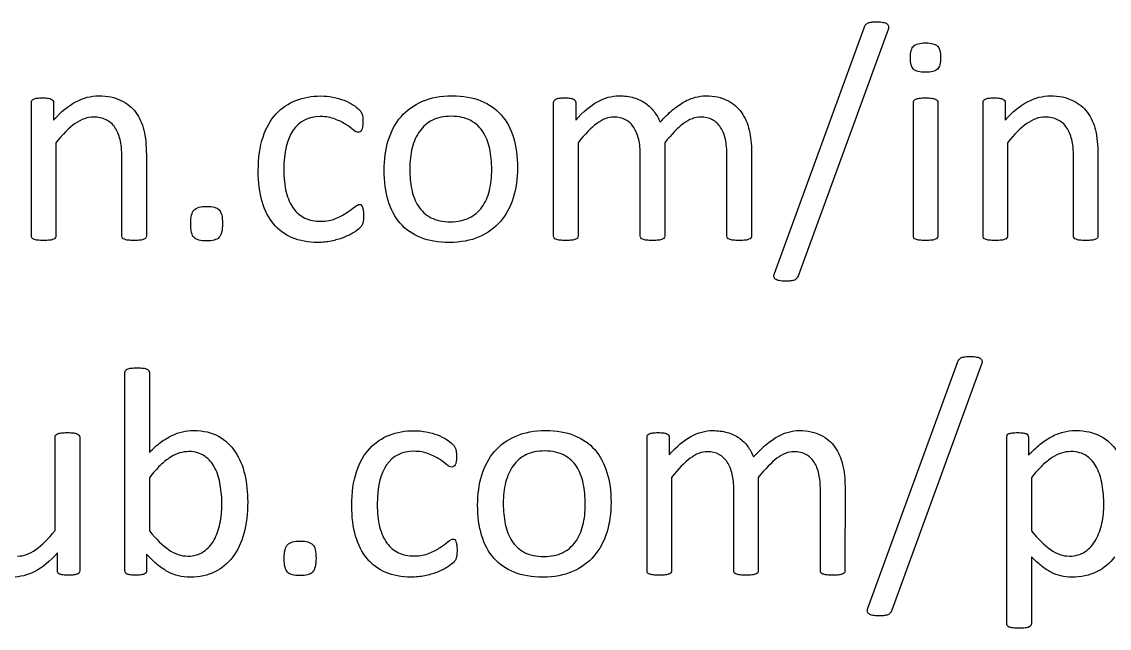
# Model space of a CAD drawing. Header units: millimetres. Extents: x 17.6 to 67.9, y 12.5 to 44.1.
# Drawn here: x 35.85 to 48.48, y 12.52 to 19.57 of the extents above; entities that cross this region are included whole.
import ezdxf

# ---------------------------------------------------------------- set-up
doc = ezdxf.new("R2010")
doc.units = ezdxf.units.MM
doc.layers.get('0').update_dxf_attribs({"linetype": 'CONTINUOUS'})

msp = doc.modelspace()

# ---------------------------------------------------------------- linework, layer by layer
at = {"color": 7}
for points in [[(44.59163, 16.640785), (45.633768, 19.498483)], [(45.911099, 19.477819), (44.868963, 16.620123)], [(35.958331, 17.078316), (35.958331, 18.628605)], [(36.214961, 18.628605), (36.214961, 18.423621)], [(42.025169, 17.078318), (42.025169, 18.62861)], [(42.281799, 18.62861), (42.281799, 18.423627)], [(46.205696, 17.078318), (46.205696, 18.62861)], [(46.489877, 18.62861), (46.489877, 17.078318)], [(47.015335, 17.078318), (47.015335, 18.62861)], [(47.271965, 18.62861), (47.271965, 18.423627)], [(36.242512, 18.161795), (36.242512, 17.078316)], [(42.30935, 18.1618), (42.30935, 17.078318)], [(43.316994, 18.1618), (43.316994, 17.078318)], [(47.299518, 18.1618), (47.299518, 17.078318)], [(37.009037, 17.078316), (37.009037, 17.986096)], [(37.293273, 18.023992), (37.293218, 17.078316)], [(43.032813, 17.078318), (43.032813, 18.02055)], [(44.03874, 17.078318), (44.03874, 18.02055)], [(44.324736, 18.058454), (44.324641, 17.078318)], [(48.066045, 17.078318), (48.066045, 17.986101)], [(48.350277, 18.023995), (48.350224, 17.078318)], [(45.678054, 12.750767), (46.720192, 15.608468)], [(46.997526, 15.587804), (45.955387, 12.730105)], [(37.044708, 13.1883), (37.044708, 15.48962)], [(37.328889, 15.48962), (37.328889, 14.561168)], [(36.233336, 13.655107), (36.233336, 14.738589)], [(36.519261, 14.738589), (36.519295, 13.1883)], [(43.111593, 13.188303), (43.111593, 14.738592)], [(43.368223, 14.738592), (43.368223, 14.533609)], [(47.292121, 12.573358), (47.292121, 14.738597)], [(47.541855, 14.738597), (47.541855, 14.530169)], [(37.328894, 14.268332), (37.328894, 13.64994)], [(43.395774, 14.271782), (43.395774, 13.188303)], [(44.403418, 14.271782), (44.403418, 13.188303)], [(45.411161, 14.168439), (45.411065, 13.188303)], [(47.576304, 14.268337), (47.576304, 13.651668)], [(44.119237, 13.188303), (44.119237, 14.130534)], [(45.125165, 13.188303), (45.125165, 14.130534)], [(36.260946, 13.1883), (36.260946, 13.393281)], [(37.296162, 13.377782), (37.296162, 13.1883)], [(47.576302, 13.348503), (47.576302, 12.573358)]]:
    msp.add_lwpolyline(points, dxfattribs=at)
for points in [[(46.522606, 19.152263)], [(41.306751, 17.85174)], [(41.606468, 17.870684)], [(39.816745, 17.314297)], [(38.178606, 17.223008)], [(38.171208, 13.951385)], [(38.470934, 13.984119)], [(42.393167, 13.961725)], [(42.69289, 13.980669)], [(48.418618, 13.954835)], [(40.903166, 13.424282)], [(39.26503, 13.332993)]]:
    msp.add_lwpolyline(points, close=True, dxfattribs=at)
for points in [[(45.633768, 19.498483), (45.638354, 19.513406), (45.644095, 19.524889), (45.650992, 19.532934)], [(45.650992, 19.532934), (45.659036, 19.542124), (45.668222, 19.549012), (45.678551, 19.553598)], [(45.678551, 19.553598), (45.690034, 19.559349), (45.704389, 19.562797), (45.721615, 19.563944)], [(45.721615, 19.563944), (45.738848, 19.566237), (45.759519, 19.567383), (45.783628, 19.567383)], [(45.783628, 19.567383), (45.812337, 19.567383), (45.835878, 19.56509), (45.85425, 19.560504)], [(45.85425, 19.560504), (45.872625, 19.557064), (45.886979, 19.551896), (45.897314, 19.544999)], [(45.897314, 19.544999), (45.90765, 19.538103), (45.913965, 19.528915), (45.916258, 19.517438)], [(45.916258, 19.517438), (45.918551, 19.505955), (45.916831, 19.492749), (45.911099, 19.477819)], [(46.171208, 19.148818), (46.171208, 19.215422), (46.18384, 19.260782), (46.209104, 19.284898)], [(46.209104, 19.284898), (46.234368, 19.309014), (46.280877, 19.321072), (46.34863, 19.321072)], [(46.34863, 19.321072), (46.415234, 19.321072), (46.460594, 19.309014), (46.48471, 19.284898)], [(46.48471, 19.284898), (46.509974, 19.261931), (46.522606, 19.217719), (46.522606, 19.152263)], [(46.207382, 19.014457), (46.183266, 19.038573), (46.171208, 19.08336), (46.171208, 19.148818)], [(46.522606, 19.152263), (46.522606, 19.085656), (46.509974, 19.040296), (46.48471, 19.016182)], [(46.345185, 18.980008), (46.278579, 18.980008), (46.232644, 18.991491), (46.207382, 19.014457)], [(46.48471, 19.016182), (46.459446, 18.992066), (46.412937, 18.980008), (46.345185, 18.980008)], [(36.475065, 18.637217), (36.56234, 18.683152), (36.65019, 18.70612), (36.738614, 18.70612)], [(36.738614, 18.70612), (36.841967, 18.70612), (36.928668, 18.68832), (36.998718, 18.652721)], [(39.031138, 18.652708), (39.119562, 18.687159), (39.214876, 18.704384), (39.317079, 18.704384)], [(39.317079, 18.704384), (39.366459, 18.704384), (39.414117, 18.699789), (39.460052, 18.690599)], [(40.500595, 18.642384), (40.599353, 18.684874), (40.714763, 18.70612), (40.846826, 18.70612)], [(40.846826, 18.70612), (40.974293, 18.70612), (41.08511, 18.687172), (41.179277, 18.649276)], [(42.535013, 18.637222), (42.617695, 18.683155), (42.700952, 18.706122), (42.784782, 18.706122)], [(42.784782, 18.706122), (42.84909, 18.706122), (42.906508, 18.698661), (42.957036, 18.683738)], [(43.668445, 18.688908), (43.709788, 18.700391), (43.751129, 18.706133), (43.792469, 18.706133)], [(43.792469, 18.706133), (43.892377, 18.706133), (43.976208, 18.688332), (44.043961, 18.652732)], [(47.532069, 18.637222), (47.619344, 18.683155), (47.707194, 18.706122), (47.795617, 18.706122)], [(47.795617, 18.706122), (47.898971, 18.706122), (47.985672, 18.688323), (48.055721, 18.652724)], [(35.958331, 18.628605), (35.958331, 18.637794), (35.960051, 18.645256), (35.963491, 18.650988)], [(35.963491, 18.650988), (35.96693, 18.657885), (35.973818, 18.663627), (35.984154, 18.668213)], [(35.984154, 18.668213), (35.994491, 18.673963), (36.007697, 18.677411), (36.023773, 18.678558)], [(36.023773, 18.678558), (36.039842, 18.680851), (36.061086, 18.681997), (36.087506, 18.681997)], [(36.087506, 18.681997), (36.11277, 18.681997), (36.133441, 18.680851), (36.149519, 18.678558)], [(36.149519, 18.678558), (36.166735, 18.677323), (36.179941, 18.673875), (36.189138, 18.668213)], [(36.189138, 18.668213), (36.198328, 18.663627), (36.204642, 18.657885), (36.208082, 18.650988)], [(36.208082, 18.650988), (36.212668, 18.645238), (36.214961, 18.637777), (36.214961, 18.628605)], [(36.214961, 18.423621), (36.302237, 18.521233), (36.388938, 18.592432), (36.475065, 18.637217)], [(36.998718, 18.652721), (37.069917, 18.618269), (37.127335, 18.57176), (37.170972, 18.513193)], [(38.802038, 18.497678), (38.867496, 18.567727), (38.943863, 18.619404), (39.031138, 18.652708)], [(39.460052, 18.690599), (39.507134, 18.681409), (39.550197, 18.669351), (39.589243, 18.654425)], [(39.589243, 18.654425), (39.628286, 18.639503), (39.662737, 18.622277), (39.692594, 18.602749)], [(39.692594, 18.602749), (39.7236, 18.583227), (39.745992, 18.566576), (39.759772, 18.552796)], [(40.252548, 18.46324), (40.319154, 18.540181), (40.401836, 18.599895), (40.500595, 18.642384)], [(41.179277, 18.649276), (41.274591, 18.611379), (41.353827, 18.556258), (41.416987, 18.483912)], [(42.025169, 18.62861), (42.025169, 18.6378), (42.026888, 18.645261), (42.030328, 18.650994)], [(42.030328, 18.650994), (42.033768, 18.65789), (42.040656, 18.663632), (42.050992, 18.668218)], [(42.050992, 18.668218), (42.061328, 18.673968), (42.074535, 18.677417), (42.090611, 18.678563)], [(42.090611, 18.678563), (42.10668, 18.680856), (42.127924, 18.682003), (42.154344, 18.682003)], [(42.154344, 18.682003), (42.179608, 18.682003), (42.200279, 18.680856), (42.216357, 18.678563)], [(42.216357, 18.678563), (42.233572, 18.677328), (42.246778, 18.67388), (42.255975, 18.668218)], [(42.255975, 18.668218), (42.265165, 18.663632), (42.27148, 18.65789), (42.274919, 18.650994)], [(42.274919, 18.650994), (42.279506, 18.645243), (42.281799, 18.637782), (42.281799, 18.62861)], [(42.281799, 18.423627), (42.369074, 18.521237), (42.453479, 18.592435), (42.535013, 18.637222)], [(42.957036, 18.683738), (43.008713, 18.668816), (43.054073, 18.647572), (43.093117, 18.620006)], [(43.093117, 18.620006), (43.132161, 18.593593), (43.165463, 18.561439), (43.193024, 18.523544)], [(43.408342, 18.542491), (43.455425, 18.581534), (43.500211, 18.613114), (43.5427, 18.63723)], [(43.5427, 18.63723), (43.586338, 18.661346), (43.628254, 18.678572), (43.668445, 18.688908)], [(44.043961, 18.652732), (44.111713, 18.618281), (44.166261, 18.571773), (44.207603, 18.513207)], [(46.205696, 18.62861), (46.205696, 18.636653), (46.207416, 18.644114), (46.210856, 18.650994)], [(46.210856, 18.650994), (46.215442, 18.65789), (46.222903, 18.663632), (46.23324, 18.668218)], [(46.23324, 18.668218), (46.244722, 18.672804), (46.259651, 18.676252), (46.278026, 18.678563)], [(46.278026, 18.678563), (46.2964, 18.680856), (46.319368, 18.682003), (46.346928, 18.682003)], [(46.346928, 18.682003), (46.375637, 18.682003), (46.399178, 18.680856), (46.417551, 18.678563)], [(46.417551, 18.678563), (46.435925, 18.67627), (46.45028, 18.672822), (46.460615, 18.668218)], [(46.460615, 18.668218), (46.470951, 18.663632), (46.478412, 18.65789), (46.482998, 18.650994)], [(46.482998, 18.650994), (46.487584, 18.644097), (46.489877, 18.636636), (46.489877, 18.62861)], [(47.015335, 18.62861), (47.015335, 18.6378), (47.017054, 18.645261), (47.020494, 18.650994)], [(47.020494, 18.650994), (47.023934, 18.65789), (47.030822, 18.663632), (47.041158, 18.668218)], [(47.041158, 18.668218), (47.051494, 18.673968), (47.064701, 18.677417), (47.080777, 18.678563)], [(47.080777, 18.678563), (47.096846, 18.680856), (47.118091, 18.682003), (47.144512, 18.682003)], [(47.144512, 18.682003), (47.169776, 18.682003), (47.190446, 18.680856), (47.206523, 18.678563)], [(47.206523, 18.678563), (47.223756, 18.677328), (47.236962, 18.67388), (47.246141, 18.668218)], [(47.246141, 18.668218), (47.255331, 18.663632), (47.261646, 18.65789), (47.265085, 18.650994)], [(47.265085, 18.650994), (47.269672, 18.645243), (47.271965, 18.637782), (47.271965, 18.62861)], [(47.271965, 18.423627), (47.35924, 18.521237), (47.445941, 18.592435), (47.532069, 18.637222)], [(48.055721, 18.652724), (48.126921, 18.618273), (48.184339, 18.571765), (48.227976, 18.513199)], [(36.680038, 18.459795), (36.608838, 18.459795), (36.53764, 18.434531), (36.466442, 18.384003)], [(36.82473, 18.428789), (36.78339, 18.44946), (36.735159, 18.459795), (36.680038, 18.459795)], [(37.170972, 18.513193), (37.214611, 18.454627), (37.245617, 18.385726), (37.263992, 18.30649)], [(38.648734, 18.22724), (38.686629, 18.337483), (38.737731, 18.427629), (38.802038, 18.497678)], [(39.313756, 18.464933), (39.1771, 18.464933), (39.072025, 18.412108), (38.998531, 18.306458)], [(39.48601, 18.435649), (39.437778, 18.455172), (39.38036, 18.464933), (39.313756, 18.464933)], [(39.759772, 18.552796), (39.773548, 18.53902), (39.782735, 18.52811), (39.787333, 18.520067)], [(39.787333, 18.520067), (39.793084, 18.512024), (39.797679, 18.502262), (39.801118, 18.490783)], [(39.801118, 18.490783), (39.804558, 18.480447), (39.806851, 18.468389), (39.807997, 18.454609)], [(39.807997, 18.454609), (39.809232, 18.440833), (39.80985, 18.423608), (39.80985, 18.402933)], [(40.10441, 18.187634), (40.137712, 18.294432), (40.187092, 18.386301), (40.252548, 18.46324)], [(40.834782, 18.468413), (40.750951, 18.468413), (40.678604, 18.453484), (40.617741, 18.423627)], [(41.062157, 18.418459), (41.001294, 18.451761), (40.925502, 18.468413), (40.834782, 18.468413)], [(41.416987, 18.483912), (41.480146, 18.411564), (41.52723, 18.323715), (41.558237, 18.220363)], [(42.724481, 18.4598), (42.659025, 18.4598), (42.592995, 18.434536), (42.52639, 18.384008)], [(42.860564, 18.428794), (42.822667, 18.449465), (42.777306, 18.4598), (42.724481, 18.4598)], [(43.193024, 18.523544), (43.220584, 18.486795), (43.243552, 18.445454), (43.261926, 18.39952)], [(43.261926, 18.39952), (43.313603, 18.45579), (43.362408, 18.503447), (43.408342, 18.542491)], [(43.732128, 18.4598), (43.666672, 18.4598), (43.600641, 18.434536), (43.534035, 18.384008)], [(43.869931, 18.428794), (43.830887, 18.449465), (43.784953, 18.4598), (43.732128, 18.4598)], [(44.207603, 18.513207), (44.250091, 18.45464), (44.279949, 18.385738), (44.297175, 18.306501)], [(47.737047, 18.4598), (47.665847, 18.4598), (47.594649, 18.434536), (47.523451, 18.384008)], [(47.881739, 18.428794), (47.840399, 18.449465), (47.792168, 18.4598), (47.737047, 18.4598)], [(48.227976, 18.513199), (48.271614, 18.454632), (48.30262, 18.38573), (48.320993, 18.306493)], [(36.466442, 18.384003), (36.395245, 18.333476), (36.320601, 18.259407), (36.242512, 18.161795)], [(36.928085, 18.339217), (36.901672, 18.378262), (36.867221, 18.408119), (36.82473, 18.428789)], [(36.988373, 18.199691), (36.974597, 18.253664), (36.954501, 18.300173), (36.928085, 18.339217)], [(39.611756, 18.373639), (39.577305, 18.396606), (39.53539, 18.417277), (39.48601, 18.435649)], [(39.696161, 18.309903), (39.674341, 18.329426), (39.646206, 18.350671), (39.611756, 18.373639)], [(39.80985, 18.402933), (39.80985, 18.358147), (39.804681, 18.326567), (39.794345, 18.308194)], [(40.617741, 18.423627), (40.558027, 18.393769), (40.508647, 18.35128), (40.469601, 18.296158)], [(41.206849, 18.285824), (41.171251, 18.342092), (41.12302, 18.386304), (41.062157, 18.418459)], [(42.52639, 18.384008), (42.459786, 18.333479), (42.387439, 18.25941), (42.30935, 18.1618)], [(42.957026, 18.339222), (42.931762, 18.378265), (42.899608, 18.408123), (42.860564, 18.428794)], [(43.013869, 18.199696), (43.00124, 18.253668), (42.982292, 18.300176), (42.957026, 18.339222)], [(43.534035, 18.384008), (43.468578, 18.333479), (43.396232, 18.25941), (43.316994, 18.1618)], [(43.966393, 18.339222), (43.941129, 18.378265), (43.908975, 18.408123), (43.869931, 18.428794)], [(44.021516, 18.199696), (44.010033, 18.253668), (43.991659, 18.300176), (43.966393, 18.339222)], [(47.523451, 18.384008), (47.452252, 18.333479), (47.377607, 18.25941), (47.299518, 18.1618)], [(47.985091, 18.339222), (47.958678, 18.378265), (47.924228, 18.408123), (47.881739, 18.428794)], [(48.045381, 18.199696), (48.031605, 18.253668), (48.011509, 18.300176), (47.985091, 18.339222)], [(37.009037, 17.986096), (37.009037, 18.074519), (37.002149, 18.145718), (36.988373, 18.199691)], [(37.263992, 18.30649), (37.283513, 18.228401), (37.293273, 18.134235), (37.293273, 18.023992)], [(38.59361, 17.8345), (38.59361, 17.987232), (38.611985, 18.118145), (38.648734, 18.22724)], [(38.998531, 18.306458), (38.926184, 18.201959), (38.89001, 18.049801), (38.89001, 17.849986)], [(39.756449, 18.282344), (39.739233, 18.282344), (39.719137, 18.291531), (39.696161, 18.309903)], [(39.794345, 18.308194), (39.784009, 18.290961), (39.771376, 18.282344), (39.756449, 18.282344)], [(40.469601, 18.296158), (40.430558, 18.242185), (40.401274, 18.177876), (40.381752, 18.103232)], [(41.282642, 18.089452), (41.26772, 18.164097), (41.242455, 18.229554), (41.206849, 18.285824)], [(41.558237, 18.220363), (41.590391, 18.11701), (41.606468, 18.00045), (41.606468, 17.870684)], [(43.032813, 18.02055), (43.032813, 18.086008), (43.026498, 18.145723), (43.013869, 18.199696)], [(44.03874, 18.02055), (44.03874, 18.086008), (44.032999, 18.145723), (44.021516, 18.199696)], [(44.297175, 18.306501), (44.315549, 18.228412), (44.324736, 18.145729), (44.324736, 18.058454)], [(48.066045, 17.986101), (48.066045, 18.074525), (48.059157, 18.145723), (48.045381, 18.199696)], [(48.320993, 18.306493), (48.340515, 18.228404), (48.350277, 18.134238), (48.350277, 18.023995)], [(40.056179, 17.839681), (40.056179, 17.966), (40.072256, 18.081984), (40.10441, 18.187634)], [(40.381752, 18.103232), (40.363379, 18.02859), (40.354193, 17.947056), (40.354193, 17.858633)], [(41.306746, 17.85174), (41.306746, 17.935571), (41.298711, 18.014808), (41.282642, 18.089452)], [(38.638396, 17.477932), (38.608539, 17.581285), (38.59361, 17.700141), (38.59361, 17.8345)], [(38.89001, 17.849986), (38.89001, 17.750078), (38.899197, 17.662228), (38.917571, 17.586437)], [(40.102688, 17.488282), (40.071682, 17.591634), (40.056179, 17.708766), (40.056179, 17.839681)], [(40.354193, 17.858633), (40.354193, 17.773654), (40.361654, 17.693842), (40.376576, 17.619198)], [(41.279189, 17.605418), (41.297564, 17.680061), (41.306751, 17.762168), (41.306751, 17.85174)], [(41.606468, 17.870684), (41.606468, 17.744365), (41.589816, 17.627807), (41.556512, 17.521008)], [(38.917571, 17.586437), (38.937094, 17.511793), (38.965229, 17.449207), (39.001976, 17.398678)], [(40.376576, 17.619198), (40.392645, 17.544554), (40.418484, 17.479097), (40.454091, 17.422827)], [(41.193062, 17.412492), (41.232106, 17.466465), (41.260815, 17.530774), (41.279189, 17.605418)], [(38.771035, 17.217828), (38.713616, 17.289027), (38.669404, 17.375728), (38.638396, 17.477932)], [(39.711663, 17.414183), (39.736927, 17.434852), (39.75645, 17.445187), (39.770231, 17.445187)], [(39.770231, 17.445187), (39.778274, 17.445187), (39.785162, 17.442894), (39.790895, 17.438308)], [(39.790895, 17.438308), (39.796645, 17.433722), (39.80124, 17.425687), (39.80468, 17.414204)], [(40.243936, 17.224731), (40.180776, 17.297078), (40.133693, 17.384929), (40.102688, 17.488282)], [(41.556512, 17.521008), (41.52321, 17.41536), (41.473257, 17.324066), (41.406652, 17.247125)], [(37.808258, 17.217841), (37.808258, 17.299375), (37.821464, 17.353348), (37.847877, 17.379761)], [(37.847877, 17.379761), (37.875438, 17.407321), (37.924818, 17.421102), (37.996017, 17.421102)], [(37.996017, 17.421102), (38.064918, 17.421102), (38.112575, 17.407896), (38.138987, 17.381483)], [(38.138987, 17.381483), (38.1654, 17.355071), (38.178606, 17.302246), (38.178606, 17.223008)], [(39.001976, 17.398678), (39.038723, 17.348152), (39.083509, 17.310256), (39.136334, 17.284992)], [(39.4929, 17.279825), (39.54228, 17.300494), (39.584769, 17.322887), (39.620368, 17.347003)], [(39.620368, 17.347003), (39.657117, 17.372267), (39.687549, 17.39466), (39.711663, 17.414183)], [(39.80468, 17.414204), (39.809266, 17.403868), (39.812141, 17.390088), (39.813305, 17.372866)], [(39.813305, 17.372866), (39.815598, 17.356797), (39.816745, 17.337274), (39.816745, 17.314297)], [(39.816745, 17.314305), (39.816745, 17.294783), (39.816127, 17.277556), (39.814892, 17.262627)], [(40.454091, 17.422827), (40.490838, 17.367707), (40.539644, 17.323495), (40.600507, 17.290191)], [(41.043202, 17.286746), (41.104065, 17.316604), (41.154018, 17.358519), (41.193062, 17.412492)], [(37.847877, 17.059369), (37.821464, 17.085781), (37.808258, 17.138605), (37.808258, 17.217841)], [(38.178606, 17.223008), (38.178606, 17.141476), (38.164826, 17.08693), (38.137265, 17.059369)], [(38.988075, 17.057633), (38.901948, 17.09438), (38.829601, 17.147778), (38.771035, 17.217828)], [(39.136334, 17.284992), (39.190307, 17.260876), (39.251744, 17.248818), (39.320646, 17.248818)], [(39.320646, 17.248818), (39.386103, 17.248818), (39.443522, 17.259154), (39.4929, 17.279825)], [(39.797668, 17.200606), (39.794229, 17.193709), (39.785042, 17.1828), (39.770109, 17.167877)], [(39.808013, 17.226456), (39.80572, 17.217266), (39.802272, 17.208649), (39.797668, 17.200606)], [(39.814892, 17.262627), (39.813658, 17.248851), (39.811365, 17.236794), (39.808013, 17.226456)], [(40.479923, 17.059369), (40.385757, 17.097264), (40.307095, 17.152385), (40.243936, 17.224731)], [(40.600507, 17.290191), (40.66137, 17.258037), (40.737162, 17.24196), (40.827884, 17.24196)], [(40.827884, 17.24196), (40.910565, 17.24196), (40.982337, 17.256889), (41.043202, 17.286746)], [(41.406652, 17.247125), (41.341196, 17.170184), (41.258514, 17.109895), (41.158605, 17.066258)], [(35.963491, 17.054212), (35.960051, 17.061109), (35.958331, 17.069143), (35.958331, 17.078316)], [(36.242512, 17.078316), (36.242512, 17.069126), (36.240219, 17.061091), (36.235633, 17.054212)], [(37.015916, 17.054212), (37.01133, 17.061109), (37.009037, 17.069143), (37.009037, 17.078316)], [(37.293218, 17.078316), (37.293218, 17.069126), (37.290924, 17.061091), (37.286338, 17.054212)], [(37.99085, 17.01975), (37.921947, 17.01975), (37.874289, 17.032956), (37.847877, 17.059369)], [(38.137265, 17.059369), (38.110852, 17.032956), (38.062047, 17.01975), (37.99085, 17.01975)], [(39.697761, 17.114479), (39.663311, 17.093808), (39.624266, 17.074859), (39.580628, 17.057633)], [(39.770109, 17.167877), (39.756333, 17.154101), (39.732217, 17.136302), (39.697761, 17.114479)], [(40.814097, 17.002523), (40.686629, 17.002523), (40.575238, 17.021472), (40.479923, 17.059369)], [(41.158605, 17.066258), (41.059847, 17.023768), (40.945011, 17.002523), (40.814097, 17.002523)], [(42.030328, 17.054215), (42.026888, 17.061111), (42.025169, 17.069146), (42.025169, 17.078318)], [(42.30935, 17.078318), (42.30935, 17.069128), (42.307057, 17.061094), (42.302471, 17.054215)], [(43.037973, 17.054215), (43.034533, 17.061111), (43.032813, 17.069146), (43.032813, 17.078318)], [(43.316994, 17.078318), (43.316994, 17.069128), (43.314701, 17.061094), (43.310115, 17.054215)], [(44.04562, 17.054215), (44.041033, 17.061111), (44.03874, 17.069146), (44.03874, 17.078318)], [(44.324641, 17.078318), (44.324641, 17.069128), (44.322348, 17.061094), (44.317762, 17.054215)], [(46.210856, 17.054215), (46.207416, 17.061111), (46.205696, 17.069146), (46.205696, 17.078318)], [(46.489877, 17.078318), (46.489877, 17.069128), (46.487584, 17.061094), (46.482998, 17.054215)], [(47.020494, 17.054215), (47.017054, 17.061111), (47.015335, 17.069146), (47.015335, 17.078318)], [(47.299518, 17.078318), (47.299518, 17.069128), (47.297225, 17.061094), (47.292639, 17.054215)], [(48.072924, 17.054215), (48.068338, 17.061111), (48.066045, 17.069146), (48.066045, 17.078318)], [(48.350224, 17.078318), (48.350224, 17.069128), (48.347931, 17.061094), (48.343345, 17.054215)], [(35.985874, 17.038707), (35.975538, 17.043294), (35.968077, 17.048462), (35.963491, 17.054212)], [(36.03066, 17.028362), (36.012286, 17.030655), (35.997357, 17.034104), (35.985874, 17.038707)], [(36.09956, 17.024923), (36.072001, 17.024923), (36.049035, 17.026069), (36.03066, 17.028362)], [(36.170186, 17.028362), (36.151811, 17.026069), (36.128269, 17.024923), (36.09956, 17.024923)], [(36.213249, 17.038707), (36.202913, 17.034121), (36.188558, 17.030673), (36.170186, 17.028362)], [(36.235633, 17.054212), (36.231047, 17.048462), (36.223586, 17.043294), (36.213249, 17.038707)], [(37.038299, 17.038707), (37.027963, 17.043294), (37.020502, 17.048462), (37.015916, 17.054212)], [(37.081363, 17.028362), (37.06299, 17.030655), (37.048636, 17.034104), (37.038299, 17.038707)], [(37.151988, 17.024923), (37.123279, 17.024923), (37.099737, 17.026069), (37.081363, 17.028362)], [(37.220891, 17.028362), (37.202517, 17.026069), (37.179549, 17.024923), (37.151988, 17.024923)], [(37.263955, 17.038707), (37.253618, 17.034121), (37.239264, 17.030673), (37.220891, 17.028362)], [(37.286338, 17.054212), (37.281752, 17.048462), (37.274291, 17.043294), (37.263955, 17.038707)], [(39.28435, 17.00251), (39.17296, 17.00251), (39.074202, 17.020884), (38.988075, 17.057633)], [(39.441102, 17.018014), (39.390574, 17.007678), (39.338323, 17.00251), (39.28435, 17.00251)], [(39.580628, 17.057633), (39.538139, 17.041564), (39.491631, 17.028358), (39.441102, 17.018014)], [(42.052712, 17.03871), (42.042375, 17.043296), (42.034914, 17.048464), (42.030328, 17.054215)], [(42.097498, 17.028365), (42.079123, 17.030658), (42.064195, 17.034106), (42.052712, 17.03871)], [(42.166401, 17.024925), (42.13884, 17.024925), (42.115872, 17.026072), (42.097498, 17.028365)], [(42.237023, 17.028365), (42.218651, 17.026072), (42.19511, 17.024925), (42.166401, 17.024925)], [(42.280087, 17.03871), (42.26975, 17.034124), (42.255396, 17.030676), (42.237023, 17.028365)], [(42.302471, 17.054215), (42.297884, 17.048464), (42.290423, 17.043296), (42.280087, 17.03871)], [(43.060356, 17.03871), (43.05002, 17.043296), (43.042559, 17.048464), (43.037973, 17.054215)], [(43.105142, 17.028365), (43.08677, 17.030658), (43.071841, 17.034106), (43.060356, 17.03871)], [(43.174045, 17.024925), (43.147633, 17.024925), (43.124665, 17.026072), (43.105142, 17.028365)], [(43.242948, 17.028365), (43.224573, 17.026072), (43.201606, 17.024925), (43.174045, 17.024925)], [(43.286011, 17.03871), (43.275675, 17.034124), (43.261321, 17.030676), (43.242948, 17.028365)], [(43.310115, 17.054215), (43.305529, 17.048464), (43.297494, 17.043296), (43.286011, 17.03871)], [(44.068003, 17.03871), (44.057667, 17.043296), (44.050206, 17.048464), (44.04562, 17.054215)], [(44.112789, 17.028365), (44.094415, 17.030658), (44.079486, 17.034106), (44.068003, 17.03871)], [(44.183412, 17.024925), (44.154703, 17.024925), (44.131162, 17.026072), (44.112789, 17.028365)], [(44.252315, 17.028365), (44.23394, 17.026072), (44.210973, 17.024925), (44.183412, 17.024925)], [(44.295378, 17.03871), (44.285042, 17.034124), (44.270687, 17.030676), (44.252315, 17.028365)], [(44.317762, 17.054215), (44.313176, 17.048464), (44.305715, 17.043296), (44.295378, 17.03871)], [(46.23324, 17.03871), (46.222903, 17.043296), (46.215442, 17.048464), (46.210856, 17.054215)], [(46.278026, 17.028365), (46.259653, 17.030658), (46.244724, 17.034106), (46.23324, 17.03871)], [(46.346928, 17.024925), (46.319368, 17.024925), (46.2964, 17.026072), (46.278026, 17.028365)], [(46.417551, 17.028365), (46.399178, 17.026072), (46.375637, 17.024925), (46.346928, 17.024925)], [(46.460615, 17.03871), (46.450278, 17.034124), (46.435924, 17.030676), (46.417551, 17.028365)], [(46.482998, 17.054215), (46.478412, 17.048464), (46.470951, 17.043296), (46.460615, 17.03871)], [(47.042878, 17.03871), (47.032541, 17.043296), (47.02508, 17.048464), (47.020494, 17.054215)], [(47.087666, 17.028365), (47.069292, 17.030658), (47.054362, 17.034106), (47.042878, 17.03871)], [(47.156567, 17.024925), (47.129006, 17.024925), (47.106039, 17.026072), (47.087666, 17.028365)], [(47.227192, 17.028365), (47.208817, 17.026072), (47.185276, 17.024925), (47.156567, 17.024925)], [(47.270255, 17.03871), (47.259919, 17.034124), (47.245564, 17.030676), (47.227192, 17.028365)], [(47.292639, 17.054215), (47.288053, 17.048464), (47.280592, 17.043296), (47.270255, 17.03871)], [(48.095308, 17.03871), (48.084972, 17.043296), (48.077511, 17.048464), (48.072924, 17.054215)], [(48.138372, 17.028365), (48.119997, 17.030658), (48.105643, 17.034106), (48.095308, 17.03871)], [(48.208997, 17.024925), (48.180288, 17.024925), (48.156746, 17.026072), (48.138372, 17.028365)], [(48.277897, 17.028365), (48.259525, 17.026072), (48.236558, 17.024925), (48.208997, 17.024925)], [(48.320961, 17.03871), (48.310624, 17.034124), (48.29627, 17.030676), (48.277897, 17.028365)], [(48.343345, 17.054215), (48.338758, 17.048464), (48.331297, 17.043296), (48.320961, 17.03871)], [(44.58475, 16.602888), (44.582457, 16.613225), (44.58475, 16.625857), (44.59163, 16.640785)], [(44.603695, 16.575327), (44.593358, 16.582224), (44.587044, 16.591411), (44.58475, 16.602888)], [(44.646758, 16.558102), (44.628386, 16.561542), (44.614031, 16.567283), (44.603695, 16.575327)], [(44.719106, 16.551223), (44.690397, 16.551223), (44.666281, 16.553516), (44.646758, 16.558102)], [(44.779394, 16.554663), (44.763325, 16.55237), (44.743229, 16.551223), (44.719106, 16.551223)], [(44.822457, 16.565008), (44.810975, 16.560422), (44.79662, 16.556974), (44.779394, 16.554663)], [(44.850019, 16.585672), (44.843122, 16.576482), (44.833935, 16.569594), (44.822457, 16.565008)], [(44.868963, 16.620123), (44.864377, 16.605201), (44.858062, 16.593717), (44.850019, 16.585672)], [(46.764978, 15.663581), (46.776461, 15.669331), (46.790815, 15.672779), (46.808042, 15.673926)], [(46.808042, 15.673926), (46.825275, 15.676219), (46.845945, 15.677365), (46.870052, 15.677365)], [(46.870052, 15.677365), (46.898761, 15.677365), (46.922303, 15.675072), (46.940677, 15.670486)], [(46.940677, 15.670486), (46.959052, 15.667047), (46.973406, 15.661878), (46.983741, 15.654982)], [(37.117037, 15.541293), (37.135409, 15.543586), (37.158376, 15.544732), (37.185937, 15.544732)], [(37.185937, 15.544732), (37.214646, 15.544732), (37.238188, 15.543586), (37.256562, 15.541293)], [(46.720192, 15.608468), (46.724778, 15.62339), (46.73052, 15.634873), (46.737416, 15.642917)], [(46.737416, 15.642917), (46.74546, 15.652106), (46.754647, 15.658994), (46.764978, 15.663581)], [(46.983741, 15.654982), (46.994077, 15.648085), (47.000392, 15.638898), (47.002685, 15.627423)], [(47.002685, 15.627423), (47.004978, 15.61594), (47.003258, 15.602733), (46.997526, 15.587804)], [(37.044708, 15.48962), (37.044708, 15.49881), (37.046427, 15.506844), (37.049867, 15.513723)], [(37.049867, 15.513723), (37.054453, 15.52062), (37.061914, 15.526361), (37.072251, 15.530948)], [(37.072251, 15.530948), (37.083734, 15.535534), (37.098662, 15.538982), (37.117037, 15.541293)], [(37.256562, 15.541293), (37.274937, 15.539), (37.289291, 15.535551), (37.299626, 15.530948)], [(37.299626, 15.530948), (37.309962, 15.526361), (37.317423, 15.52062), (37.32201, 15.513723)], [(37.32201, 15.513723), (37.326596, 15.506826), (37.328889, 15.498792), (37.328889, 15.48962)], [(36.262599, 14.778197), (36.274082, 14.783948), (36.288437, 14.787396), (36.305663, 14.788543)], [(36.305663, 14.788543), (36.324037, 14.790836), (36.347579, 14.791982), (36.376288, 14.791982)], [(36.376288, 14.791982), (36.403849, 14.791982), (36.426816, 14.790836), (36.445188, 14.788543)], [(36.445188, 14.788543), (36.463563, 14.787308), (36.477917, 14.783859), (36.488252, 14.778197)], [(37.588993, 14.757539), (37.630333, 14.778208), (37.671674, 14.793137), (37.713016, 14.802325)], [(37.713016, 14.802325), (37.754356, 14.811515), (37.797994, 14.81611), (37.843929, 14.81611)], [(37.843929, 14.81611), (37.956469, 14.81611), (38.052357, 14.793716), (38.131592, 14.748929)], [(40.11756, 14.76269), (40.205984, 14.797141), (40.301297, 14.814366), (40.4035, 14.814366)], [(40.4035, 14.814366), (40.45288, 14.814366), (40.500538, 14.809771), (40.546473, 14.800581)], [(40.546473, 14.800581), (40.593555, 14.791391), (40.636619, 14.779333), (40.675664, 14.764407)], [(41.587019, 14.752369), (41.685777, 14.794857), (41.801187, 14.816102), (41.93325, 14.816102)], [(41.93325, 14.816102), (42.060717, 14.816102), (42.171534, 14.797154), (42.265699, 14.759259)], [(43.137416, 14.7782), (43.147753, 14.78395), (43.160959, 14.787399), (43.177035, 14.788545)], [(43.177035, 14.788545), (43.193104, 14.790838), (43.214348, 14.791985), (43.240768, 14.791985)], [(43.240768, 14.791985), (43.266032, 14.791985), (43.286703, 14.790838), (43.302781, 14.788545)], [(43.302781, 14.788545), (43.319996, 14.787311), (43.333203, 14.783862), (43.342399, 14.7782)], [(43.621437, 14.747204), (43.704119, 14.793139), (43.787376, 14.816107), (43.871206, 14.816107)], [(43.871206, 14.816107), (43.935514, 14.816107), (43.992932, 14.808646), (44.043461, 14.793723)], [(44.043461, 14.793723), (44.095137, 14.778801), (44.140497, 14.757556), (44.179541, 14.729988)], [(44.629126, 14.747215), (44.672763, 14.771331), (44.714679, 14.788556), (44.754872, 14.79889)], [(44.754872, 14.79889), (44.796213, 14.810373), (44.837553, 14.816115), (44.878893, 14.816115)], [(44.878893, 14.816115), (44.978801, 14.816115), (45.062632, 14.798315), (45.130385, 14.762717)], [(47.317944, 14.779925), (47.32828, 14.784511), (47.341487, 14.787386), (47.357563, 14.788551)], [(47.357563, 14.788551), (47.373632, 14.790844), (47.393153, 14.79199), (47.416128, 14.79199)], [(47.416128, 14.79199), (47.440244, 14.79199), (47.459767, 14.790844), (47.474696, 14.788551)], [(47.474696, 14.788551), (47.490765, 14.787316), (47.503971, 14.784441), (47.514312, 14.779925)], [(47.808849, 14.743765), (47.853636, 14.76788), (47.898996, 14.78568), (47.94493, 14.797163)], [(47.94493, 14.797163), (47.992013, 14.809792), (48.041393, 14.816107), (48.09307, 14.816107)], [(48.09307, 14.816107), (48.20561, 14.816107), (48.301498, 14.794288), (48.380735, 14.750649)], [(36.233336, 14.738589), (36.233336, 14.747779), (36.235056, 14.75524), (36.238496, 14.760973)], [(36.238496, 14.760973), (36.243082, 14.76787), (36.251116, 14.773611), (36.262599, 14.778197)], [(36.488252, 14.778197), (36.498588, 14.773611), (36.50605, 14.76787), (36.510636, 14.760973)], [(36.510636, 14.760973), (36.516386, 14.75524), (36.519261, 14.747779), (36.519261, 14.738589)], [(37.328889, 14.561168), (37.374822, 14.608251), (37.419034, 14.64787), (37.461524, 14.680024)], [(37.461524, 14.680024), (37.505161, 14.712178), (37.547651, 14.738016), (37.588993, 14.757539)], [(38.131592, 14.748929), (38.211978, 14.704144), (38.276861, 14.643855), (38.326241, 14.568063)], [(39.88846, 14.60766), (39.953918, 14.677711), (40.030284, 14.729388), (40.11756, 14.76269)], [(40.675664, 14.764407), (40.714708, 14.749485), (40.749158, 14.73226), (40.779016, 14.712732)], [(40.779016, 14.712732), (40.810021, 14.693211), (40.832415, 14.676559), (40.846196, 14.662778)], [(40.846196, 14.662778), (40.859972, 14.649002), (40.869158, 14.638093), (40.873755, 14.630049)], [(41.338972, 14.573225), (41.405576, 14.650164), (41.488259, 14.709878), (41.587019, 14.752369)], [(42.265699, 14.759259), (42.361014, 14.721363), (42.440251, 14.666242), (42.503411, 14.593894)], [(43.111593, 14.738592), (43.111593, 14.747782), (43.113313, 14.755243), (43.116752, 14.760976)], [(43.116752, 14.760976), (43.120192, 14.767872), (43.12708, 14.773614), (43.137416, 14.7782)], [(43.342399, 14.7782), (43.351589, 14.773614), (43.357904, 14.767872), (43.361344, 14.760976)], [(43.361344, 14.760976), (43.36593, 14.755243), (43.368223, 14.747782), (43.368223, 14.738592)], [(43.368223, 14.533609), (43.455498, 14.63122), (43.539903, 14.702419), (43.621437, 14.747204)], [(44.179541, 14.729988), (44.218587, 14.703575), (44.25189, 14.671421), (44.27945, 14.633526)], [(44.494768, 14.652475), (44.54185, 14.691519), (44.586636, 14.723099), (44.629126, 14.747215)], [(45.130385, 14.762717), (45.198139, 14.728266), (45.252687, 14.681758), (45.294027, 14.623191)], [(47.292121, 14.738597), (47.292121, 14.748934), (47.29384, 14.756968), (47.29728, 14.762701)], [(47.29728, 14.762701), (47.30072, 14.769598), (47.307608, 14.775339), (47.317944, 14.779925)], [(47.514312, 14.779925), (47.524649, 14.775339), (47.531537, 14.769598), (47.534976, 14.762701)], [(47.534976, 14.762701), (47.539562, 14.75695), (47.541855, 14.748916), (47.541855, 14.738597)], [(47.677936, 14.655915), (47.721575, 14.691514), (47.765212, 14.720797), (47.808849, 14.743765)], [(48.380735, 14.750649), (48.459971, 14.707012), (48.524279, 14.647297), (48.573659, 14.571505)], [(37.67857, 14.555998), (37.642971, 14.545661), (37.606797, 14.528436), (37.570048, 14.504322)], [(37.787089, 14.571502), (37.750342, 14.571502), (37.714169, 14.566334), (37.67857, 14.555998)], [(37.971403, 14.518101), (37.922023, 14.553702), (37.860585, 14.571502), (37.787089, 14.571502)], [(38.326241, 14.568063), (38.376769, 14.493418), (38.413517, 14.405569), (38.436485, 14.304514)], [(39.735155, 14.337222), (39.77305, 14.447465), (39.824152, 14.537611), (39.88846, 14.60766)], [(40.400177, 14.574918), (40.263523, 14.574918), (40.158449, 14.522093), (40.084953, 14.416443)], [(40.572432, 14.545634), (40.524202, 14.565157), (40.466783, 14.574918), (40.400177, 14.574918)], [(40.698177, 14.483621), (40.663727, 14.506589), (40.621812, 14.52726), (40.572432, 14.545634)], [(40.873755, 14.630049), (40.879505, 14.622006), (40.8841, 14.612245), (40.88754, 14.600768)], [(40.88754, 14.600768), (40.890979, 14.590431), (40.893272, 14.578373), (40.894419, 14.564594)], [(40.894419, 14.564594), (40.895654, 14.550818), (40.896271, 14.533593), (40.896271, 14.512918)], [(41.190834, 14.297616), (41.224136, 14.404414), (41.273516, 14.496284), (41.338972, 14.573225)], [(41.70416, 14.533609), (41.644446, 14.503751), (41.595066, 14.461262), (41.556023, 14.40614)], [(41.921201, 14.578395), (41.837372, 14.578395), (41.765025, 14.563466), (41.70416, 14.533609)], [(42.148578, 14.528441), (42.087715, 14.561744), (42.011923, 14.578395), (41.921201, 14.578395)], [(42.503411, 14.593894), (42.566571, 14.521548), (42.613653, 14.433698), (42.644659, 14.330345)], [(43.810908, 14.569782), (43.74545, 14.569782), (43.679419, 14.544518), (43.612814, 14.49399)], [(43.946988, 14.538776), (43.909091, 14.559447), (43.863731, 14.569782), (43.810908, 14.569782)], [(44.04345, 14.449204), (44.018186, 14.488249), (43.986032, 14.518107), (43.946988, 14.538776)], [(44.27945, 14.633526), (44.307009, 14.596779), (44.329976, 14.555438), (44.348351, 14.509502)], [(44.348351, 14.509502), (44.400027, 14.565772), (44.448833, 14.61343), (44.494768, 14.652475)], [(44.818552, 14.569782), (44.753096, 14.569782), (44.687065, 14.544518), (44.620459, 14.49399)], [(44.956355, 14.538776), (44.917311, 14.559447), (44.871377, 14.569782), (44.818552, 14.569782)], [(45.052817, 14.449204), (45.027554, 14.488249), (44.995401, 14.518107), (44.956355, 14.538776)], [(45.294027, 14.623191), (45.336517, 14.564623), (45.366375, 14.495721), (45.383599, 14.416486)], [(47.541855, 14.530169), (47.588939, 14.578401), (47.634299, 14.620316), (47.677936, 14.655915)], [(47.927703, 14.554281), (47.892104, 14.543944), (47.855931, 14.526719), (47.819184, 14.502605)], [(48.036224, 14.571505), (47.999475, 14.571505), (47.963301, 14.565763), (47.927703, 14.554281)], [(48.220536, 14.519829), (48.171155, 14.55428), (48.109718, 14.571505), (48.036224, 14.571505)], [(37.45464, 14.411302), (37.415594, 14.373407), (37.373679, 14.32575), (37.328894, 14.268332)], [(37.570048, 14.504322), (37.533301, 14.480206), (37.494832, 14.4492), (37.45464, 14.411302)], [(38.090256, 14.380298), (38.060399, 14.437717), (38.020781, 14.483651), (37.971403, 14.518101)], [(40.084953, 14.416443), (40.012605, 14.311942), (39.976431, 14.159783), (39.976431, 13.959968)], [(40.782582, 14.419888), (40.760763, 14.439411), (40.732628, 14.460655), (40.698177, 14.483621)], [(40.842873, 14.392326), (40.82564, 14.392326), (40.805543, 14.401514), (40.782582, 14.419888)], [(40.880766, 14.418176), (40.87043, 14.400943), (40.857799, 14.392326), (40.842873, 14.392326)], [(40.896271, 14.512918), (40.896271, 14.468131), (40.891103, 14.436551), (40.880766, 14.418176)], [(41.556023, 14.40614), (41.516979, 14.352167), (41.487696, 14.287859), (41.468173, 14.213217)], [(42.293271, 14.395806), (42.257672, 14.452076), (42.209441, 14.496287), (42.148578, 14.528441)], [(43.612814, 14.49399), (43.54621, 14.443463), (43.473863, 14.369394), (43.395774, 14.271782)], [(44.100293, 14.309679), (44.087664, 14.363652), (44.068716, 14.41016), (44.04345, 14.449204)], [(44.620459, 14.49399), (44.555002, 14.443463), (44.482656, 14.369394), (44.403418, 14.271782)], [(45.10794, 14.309679), (45.096457, 14.363652), (45.078083, 14.41016), (45.052817, 14.449204)], [(45.383599, 14.416486), (45.401973, 14.338396), (45.411161, 14.255714), (45.411161, 14.168439)], [(47.703773, 14.409588), (47.663579, 14.371691), (47.621089, 14.324607), (47.576304, 14.268337)], [(47.819184, 14.502605), (47.782435, 14.479637), (47.743965, 14.448632), (47.703773, 14.409588)], [(48.337669, 14.382026), (48.30896, 14.439444), (48.269916, 14.485379), (48.220536, 14.519829)], [(38.152269, 14.182208), (38.140786, 14.25685), (38.120115, 14.32288), (38.090256, 14.380298)], [(38.436485, 14.304514), (38.459451, 14.203457), (38.470934, 14.096659), (38.470934, 13.984119)], [(39.680034, 13.944482), (39.680034, 14.097214), (39.698408, 14.228127), (39.735155, 14.337222)], [(41.142601, 13.949663), (41.142601, 14.075984), (41.158679, 14.191968), (41.190834, 14.297616)], [(42.369064, 14.199435), (42.354141, 14.274079), (42.328877, 14.339536), (42.293271, 14.395806)], [(42.644659, 14.330345), (42.676813, 14.226994), (42.69289, 14.110435), (42.69289, 13.980669)], [(44.119237, 14.130534), (44.119237, 14.195991), (44.112923, 14.255705), (44.100293, 14.309679)], [(45.125165, 14.130534), (45.125165, 14.195991), (45.119423, 14.255705), (45.10794, 14.309679)], [(48.39968, 14.183933), (48.388197, 14.258577), (48.367527, 14.324608), (48.337669, 14.382026)], [(38.171214, 13.951385), (38.171214, 14.030623), (38.164899, 14.107563), (38.152269, 14.182208)], [(41.468173, 14.213217), (41.449799, 14.138573), (41.440612, 14.057039), (41.440612, 13.968615)], [(42.393167, 13.961725), (42.393167, 14.045556), (42.385133, 14.124792), (42.369064, 14.199435)], [(48.418624, 13.954835), (48.418624, 14.034073), (48.412309, 14.110438), (48.39968, 14.183933)], [(38.148824, 13.736067), (38.163747, 13.807265), (38.171208, 13.879037), (38.171208, 13.951385)], [(38.470936, 13.984114), (38.470936, 13.849755), (38.456007, 13.728603), (38.42615, 13.620659)], [(39.72482, 13.587916), (39.694963, 13.691268), (39.680034, 13.810123), (39.680034, 13.944482)], [(39.976431, 13.959968), (39.976431, 13.860062), (39.985618, 13.772212), (40.003993, 13.696419)], [(41.189109, 13.598264), (41.158104, 13.701618), (41.142601, 13.81875), (41.142601, 13.949663)], [(41.440612, 13.968615), (41.440612, 13.883636), (41.448073, 13.803825), (41.462995, 13.729183)], [(42.365608, 13.715401), (42.383981, 13.790045), (42.393167, 13.872153), (42.393167, 13.961725)], [(42.69289, 13.980669), (42.69289, 13.85435), (42.676239, 13.737791), (42.642936, 13.630993)], [(48.396235, 13.739517), (48.411157, 13.810717), (48.418618, 13.882489), (48.418618, 13.954835)], [(36.007684, 13.4329), (36.078883, 13.483428), (36.154101, 13.557497), (36.233336, 13.655107)], [(37.328894, 13.64994), (37.406981, 13.554625), (37.481625, 13.481704), (37.552824, 13.431177)], [(38.079922, 13.544863), (38.112076, 13.602281), (38.135043, 13.666016), (38.148824, 13.736067)], [(40.003993, 13.696419), (40.023516, 13.621777), (40.05165, 13.559191), (40.088398, 13.508663)], [(41.462995, 13.729183), (41.479064, 13.654538), (41.504903, 13.589081), (41.54051, 13.532812)], [(42.279481, 13.522477), (42.318525, 13.57645), (42.347234, 13.640758), (42.365608, 13.715401)], [(47.576304, 13.651668), (47.654393, 13.556354), (47.728463, 13.483433), (47.798512, 13.432905)], [(48.32561, 13.546594), (48.357763, 13.604012), (48.381305, 13.66832), (48.396235, 13.739517)], [(37.957621, 13.408783), (38.008149, 13.443233), (38.048916, 13.488594), (38.079922, 13.544863)], [(38.42615, 13.620659), (38.397441, 13.51386), (38.354377, 13.422565), (38.296959, 13.346772)], [(38.934301, 13.489745), (38.961862, 13.517306), (39.011241, 13.531087), (39.082438, 13.531087)], [(39.082438, 13.531087), (39.151341, 13.531087), (39.198999, 13.51788), (39.225411, 13.491468)], [(39.857456, 13.327812), (39.800038, 13.39901), (39.755826, 13.485711), (39.72482, 13.587916)], [(40.70679, 13.456987), (40.743539, 13.482252), (40.773971, 13.504644), (40.798087, 13.524165)], [(40.798087, 13.524165), (40.823349, 13.544836), (40.842871, 13.555172), (40.856652, 13.555172)], [(40.856652, 13.555172), (40.864696, 13.555172), (40.871584, 13.552878), (40.877316, 13.548292)], [(40.877316, 13.548292), (40.883067, 13.543706), (40.887661, 13.535672), (40.891101, 13.524189)], [(40.891101, 13.524189), (40.895687, 13.513852), (40.898562, 13.500072), (40.899726, 13.482848)], [(41.33036, 13.334715), (41.2672, 13.407063), (41.220117, 13.494913), (41.189109, 13.598264)], [(41.54051, 13.532812), (41.577257, 13.47769), (41.626062, 13.433478), (41.686925, 13.400176)], [(42.129618, 13.396731), (42.190481, 13.426588), (42.240435, 13.468504), (42.279481, 13.522477)], [(42.642936, 13.630993), (42.609634, 13.525343), (42.559681, 13.434049), (42.493076, 13.35711)], [(48.201586, 13.408791), (48.253263, 13.443241), (48.294604, 13.489176), (48.32561, 13.546594)], [(35.795811, 13.35711), (35.86701, 13.35711), (35.937635, 13.382373), (36.007684, 13.4329)], [(37.552824, 13.431177), (37.624022, 13.381797), (37.698091, 13.357107), (37.775032, 13.357107)], [(37.775032, 13.357107), (37.846231, 13.357107), (37.907094, 13.374332), (37.957621, 13.408783)], [(38.894682, 13.327826), (38.894682, 13.40936), (38.907888, 13.463333), (38.934301, 13.489745)], [(39.225411, 13.491468), (39.251824, 13.465055), (39.26503, 13.41223), (39.26503, 13.332993)], [(40.088398, 13.508663), (40.125145, 13.458135), (40.169931, 13.420238), (40.222756, 13.394974)], [(40.222756, 13.394974), (40.276729, 13.370858), (40.338166, 13.3588), (40.407067, 13.3588)], [(40.579321, 13.389807), (40.628701, 13.410478), (40.671191, 13.432871), (40.70679, 13.456987)], [(40.899726, 13.482848), (40.90202, 13.466779), (40.903166, 13.447257), (40.903166, 13.424282)], [(40.903169, 13.424287), (40.903169, 13.404765), (40.902551, 13.387539), (40.901317, 13.372612)], [(41.686925, 13.400176), (41.747788, 13.368022), (41.82358, 13.351945), (41.9143, 13.351945)], [(41.9143, 13.351945), (41.996983, 13.351945), (42.068755, 13.366874), (42.129618, 13.396731)], [(47.798512, 13.432905), (47.868563, 13.382377), (47.942058, 13.357112), (48.018997, 13.357112)], [(48.018997, 13.357112), (48.090196, 13.357112), (48.151059, 13.374339), (48.201586, 13.408791)], [(36.260946, 13.393281), (36.172522, 13.295671), (36.085246, 13.224472), (35.999119, 13.179685)], [(37.423631, 13.257203), (37.383439, 13.290505), (37.340949, 13.330698), (37.296162, 13.377782)], [(38.296959, 13.346772), (38.24069, 13.270982), (38.171214, 13.212989), (38.088531, 13.172796)], [(38.934301, 13.169351), (38.907888, 13.195763), (38.894682, 13.248588), (38.894682, 13.327826)], [(39.26503, 13.332993), (39.26503, 13.251459), (39.25125, 13.196912), (39.223689, 13.169351)], [(40.074496, 13.167615), (39.988369, 13.204362), (39.916022, 13.257761), (39.857456, 13.327812)], [(40.407067, 13.3588), (40.472525, 13.3588), (40.529943, 13.369136), (40.579321, 13.389807)], [(40.856531, 13.277859), (40.842755, 13.264083), (40.818639, 13.246284), (40.784183, 13.224461)], [(40.884092, 13.310588), (40.880653, 13.303691), (40.871465, 13.292782), (40.856531, 13.277859)], [(40.894437, 13.336438), (40.892144, 13.327248), (40.888696, 13.318631), (40.884092, 13.310588)], [(40.901317, 13.372612), (40.900082, 13.358836), (40.897789, 13.346778), (40.894437, 13.336438)], [(41.566347, 13.169351), (41.472182, 13.207246), (41.393519, 13.262368), (41.33036, 13.334715)], [(42.493076, 13.35711), (42.427618, 13.280169), (42.344936, 13.219879), (42.24503, 13.176241)], [(47.693435, 13.243429), (47.656686, 13.273286), (47.617642, 13.308311), (47.576302, 13.348503)], [(48.54437, 13.346778), (48.4881, 13.272134), (48.418051, 13.214141), (48.334222, 13.172801)], [(35.999119, 13.179685), (35.912992, 13.1349), (35.825717, 13.112508), (35.737293, 13.112508)], [(36.266105, 13.164197), (36.262665, 13.171094), (36.260946, 13.179128), (36.260946, 13.1883)], [(36.285049, 13.148692), (36.275859, 13.153278), (36.269545, 13.158446), (36.266105, 13.164197)], [(36.324668, 13.138347), (36.308599, 13.14064), (36.295393, 13.144088), (36.285049, 13.148692)], [(36.491752, 13.148692), (36.481416, 13.144106), (36.467636, 13.140658), (36.450411, 13.138347)], [(36.512416, 13.164197), (36.508977, 13.158464), (36.502089, 13.153296), (36.491752, 13.148692)], [(36.519295, 13.1883), (36.519295, 13.17911), (36.517002, 13.171076), (36.512416, 13.164197)], [(37.049867, 13.164197), (37.046427, 13.171094), (37.044708, 13.179128), (37.044708, 13.1883)], [(37.070531, 13.146972), (37.060195, 13.151559), (37.053307, 13.1573), (37.049867, 13.164197)], [(37.11015, 13.138373), (37.094081, 13.140666), (37.080874, 13.143533), (37.070531, 13.146972)], [(37.266899, 13.146972), (37.256563, 13.143533), (37.243357, 13.140666), (37.227281, 13.138373)], [(37.289283, 13.164197), (37.284697, 13.1573), (37.277236, 13.151559), (37.266899, 13.146972)], [(37.296162, 13.1883), (37.296162, 13.17911), (37.293869, 13.171076), (37.289283, 13.164197)], [(37.544209, 13.174521), (37.504015, 13.19634), (37.463823, 13.223901), (37.423631, 13.257203)], [(37.66651, 13.128012), (37.625168, 13.137202), (37.584401, 13.152705), (37.544209, 13.174521)], [(38.088531, 13.172796), (38.005851, 13.132604), (37.911111, 13.112508), (37.804313, 13.112508)], [(39.077271, 13.129732), (39.00837, 13.129732), (38.960713, 13.142938), (38.934301, 13.169351)], [(39.223689, 13.169351), (39.197276, 13.142938), (39.148471, 13.129732), (39.077271, 13.129732)], [(40.370774, 13.112495), (40.259383, 13.112495), (40.160624, 13.130868), (40.074496, 13.167615)], [(40.667049, 13.167618), (40.624561, 13.151549), (40.578052, 13.138343), (40.527524, 13.127999)], [(40.784183, 13.224461), (40.749732, 13.20379), (40.710688, 13.184842), (40.667049, 13.167618)], [(41.900521, 13.112508), (41.773053, 13.112508), (41.661662, 13.131455), (41.566347, 13.169351)], [(42.24503, 13.176241), (42.146271, 13.133752), (42.031435, 13.112508), (41.900521, 13.112508)], [(43.116752, 13.164199), (43.113313, 13.171096), (43.111593, 13.179131), (43.111593, 13.188303)], [(43.139136, 13.148695), (43.1288, 13.153281), (43.121338, 13.158449), (43.116752, 13.164199)], [(43.183922, 13.13835), (43.165548, 13.140643), (43.150619, 13.144091), (43.139136, 13.148695)], [(43.366511, 13.148695), (43.356175, 13.144109), (43.34182, 13.14066), (43.323447, 13.13835)], [(43.388895, 13.164199), (43.384309, 13.158467), (43.376847, 13.153299), (43.366511, 13.148695)], [(43.395774, 13.188303), (43.395774, 13.179113), (43.393481, 13.171079), (43.388895, 13.164199)], [(44.124397, 13.164199), (44.120957, 13.171096), (44.119237, 13.179131), (44.119237, 13.188303)], [(44.14678, 13.148695), (44.136444, 13.153281), (44.128983, 13.158449), (44.124397, 13.164199)], [(44.191566, 13.13835), (44.173194, 13.140643), (44.158265, 13.144091), (44.14678, 13.148695)], [(44.372436, 13.148695), (44.362099, 13.144109), (44.347745, 13.14066), (44.329372, 13.13835)], [(44.396539, 13.164199), (44.391953, 13.158467), (44.383918, 13.153299), (44.372436, 13.148695)], [(44.403418, 13.188303), (44.403418, 13.179113), (44.401125, 13.171079), (44.396539, 13.164199)], [(45.132044, 13.164199), (45.127458, 13.171096), (45.125165, 13.179131), (45.125165, 13.188303)], [(45.154427, 13.148695), (45.144091, 13.153281), (45.13663, 13.158449), (45.132044, 13.164199)], [(45.199214, 13.13835), (45.180839, 13.140643), (45.16591, 13.144091), (45.154427, 13.148695)], [(45.381802, 13.148695), (45.371466, 13.144109), (45.357112, 13.14066), (45.338739, 13.13835)], [(45.404186, 13.164199), (45.3996, 13.158467), (45.392139, 13.153299), (45.381802, 13.148695)], [(45.411065, 13.188303), (45.411065, 13.179113), (45.408772, 13.171079), (45.404186, 13.164199)], [(47.803677, 13.169359), (47.766929, 13.188882), (47.730182, 13.213572), (47.693435, 13.243429)], [(47.919088, 13.126295), (47.880044, 13.135485), (47.841574, 13.14984), (47.803677, 13.169359)], [(48.334222, 13.172801), (48.250391, 13.132607), (48.154503, 13.11251), (48.046556, 13.11251)], [(36.390123, 13.134907), (36.363711, 13.134907), (36.341892, 13.136054), (36.324668, 13.138347)], [(36.450411, 13.138347), (36.434342, 13.136054), (36.414246, 13.134907), (36.390123, 13.134907)], [(37.168715, 13.134934), (37.145748, 13.134934), (37.126226, 13.13608), (37.11015, 13.138373)], [(37.227281, 13.138373), (37.212358, 13.13608), (37.192836, 13.134934), (37.168715, 13.134934)], [(37.804313, 13.112508), (37.754933, 13.112508), (37.708999, 13.117676), (37.66651, 13.128012)], [(40.527524, 13.127999), (40.476995, 13.117663), (40.424746, 13.112495), (40.370774, 13.112495)], [(43.252825, 13.13491), (43.225264, 13.13491), (43.202296, 13.136057), (43.183922, 13.13835)], [(43.323447, 13.13835), (43.305075, 13.136057), (43.281534, 13.13491), (43.252825, 13.13491)], [(44.260469, 13.13491), (44.234057, 13.13491), (44.211089, 13.136057), (44.191566, 13.13835)], [(44.329372, 13.13835), (44.310998, 13.136057), (44.28803, 13.13491), (44.260469, 13.13491)], [(45.269839, 13.13491), (45.24113, 13.13491), (45.217588, 13.136057), (45.199214, 13.13835)], [(45.338739, 13.13835), (45.320364, 13.136057), (45.297398, 13.13491), (45.269839, 13.13491)], [(48.046556, 13.11251), (48.000621, 13.11251), (47.958131, 13.117105), (47.919088, 13.126295)], [(45.671175, 12.712871), (45.668882, 12.723207), (45.671175, 12.735839), (45.678054, 12.750767)], [(45.690119, 12.685312), (45.679782, 12.692208), (45.673468, 12.701395), (45.671175, 12.712871)], [(45.733182, 12.668087), (45.714808, 12.671527), (45.700453, 12.677268), (45.690119, 12.685312)], [(45.80553, 12.661208), (45.776821, 12.661208), (45.752705, 12.663501), (45.733182, 12.668087)], [(45.865818, 12.664648), (45.849749, 12.662355), (45.829653, 12.661208), (45.80553, 12.661208)], [(45.908882, 12.674993), (45.897399, 12.670407), (45.883044, 12.666958), (45.865818, 12.664648)], [(45.936443, 12.695657), (45.929546, 12.686467), (45.920359, 12.679579), (45.908882, 12.674993)], [(45.955387, 12.730105), (45.950801, 12.715183), (45.944487, 12.7037), (45.936443, 12.695657)], [(47.29728, 12.549255), (47.29384, 12.556152), (47.292121, 12.564186), (47.292121, 12.573358)], [(47.319664, 12.53203), (47.309327, 12.536617), (47.301866, 12.542358), (47.29728, 12.549255)], [(47.36445, 12.521685), (47.346075, 12.523978), (47.331147, 12.527427), (47.319664, 12.53203)], [(47.433352, 12.518246), (47.405792, 12.518246), (47.382824, 12.519392), (47.36445, 12.521685)], [(47.503975, 12.521685), (47.485602, 12.519392), (47.462062, 12.518246), (47.433352, 12.518246)], [(47.547039, 12.53203), (47.536702, 12.527444), (47.522348, 12.523996), (47.503975, 12.521685)], [(47.569422, 12.549255), (47.564836, 12.542358), (47.557375, 12.536617), (47.547039, 12.53203)], [(47.576302, 12.573358), (47.576302, 12.564169), (47.574009, 12.556134), (47.569422, 12.549255)]]:
    msp.add_open_spline(points, degree=3, dxfattribs=at)

doc.saveas('drawing.dxf')
